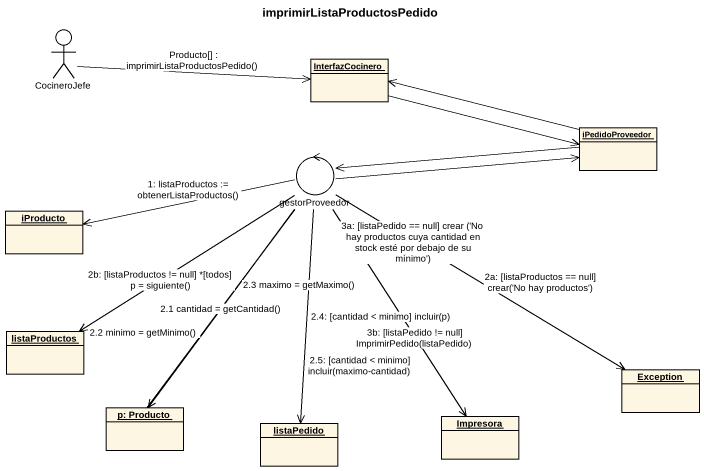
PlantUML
@startuml
title imprimirListaProductosPedido
allowmixing
hide circle
hide empty members
actor CocineroJefe
object InterfazCocinero
object iPedidoProveedor
control gestorProveedor
object iProducto
object listaProductos
object "Exception" as Exception_
object "p: Producto" as p_Producto
object listaPedido
object Impresora
CocineroJefe -right-> InterfazCocinero : Producto[] : imprimirListaProductosPedido()
InterfazCocinero -right-> iPedidoProveedor
iPedidoProveedor -left-> InterfazCocinero
iPedidoProveedor -left-> gestorProveedor
gestorProveedor -right-> iPedidoProveedor
gestorProveedor -left-> iProducto : 1: listaProductos := obtenerListaProductos()
gestorProveedor -left-> listaProductos : 2b: [listaProductos != null] *[todos] p = siguiente()
gestorProveedor -right-> Exception_ : 2a: [listaProductos == null] crear('No hay productos')
gestorProveedor -right- Exception_ : 3a: [listaPedido == null] crear ('No hay productos cuya cantidad en stock esté por debajo de su mínimo')
gestorProveedor --> p_Producto : 2.1 cantidad = getCantidad()
gestorProveedor -- p_Producto : 2.2 minimo = getMinimo()
gestorProveedor -- p_Producto : 2.3 maximo = getMaximo()
gestorProveedor --> listaPedido : 2.4: [cantidad < minimo] incluir(p)
gestorProveedor -- listaPedido : 2.5: [cantidad < minimo] incluir(maximo-cantidad)
gestorProveedor --> Impresora : 3b: [listaPedido != null] ImprimirPedido(listaPedido)
@enduml
